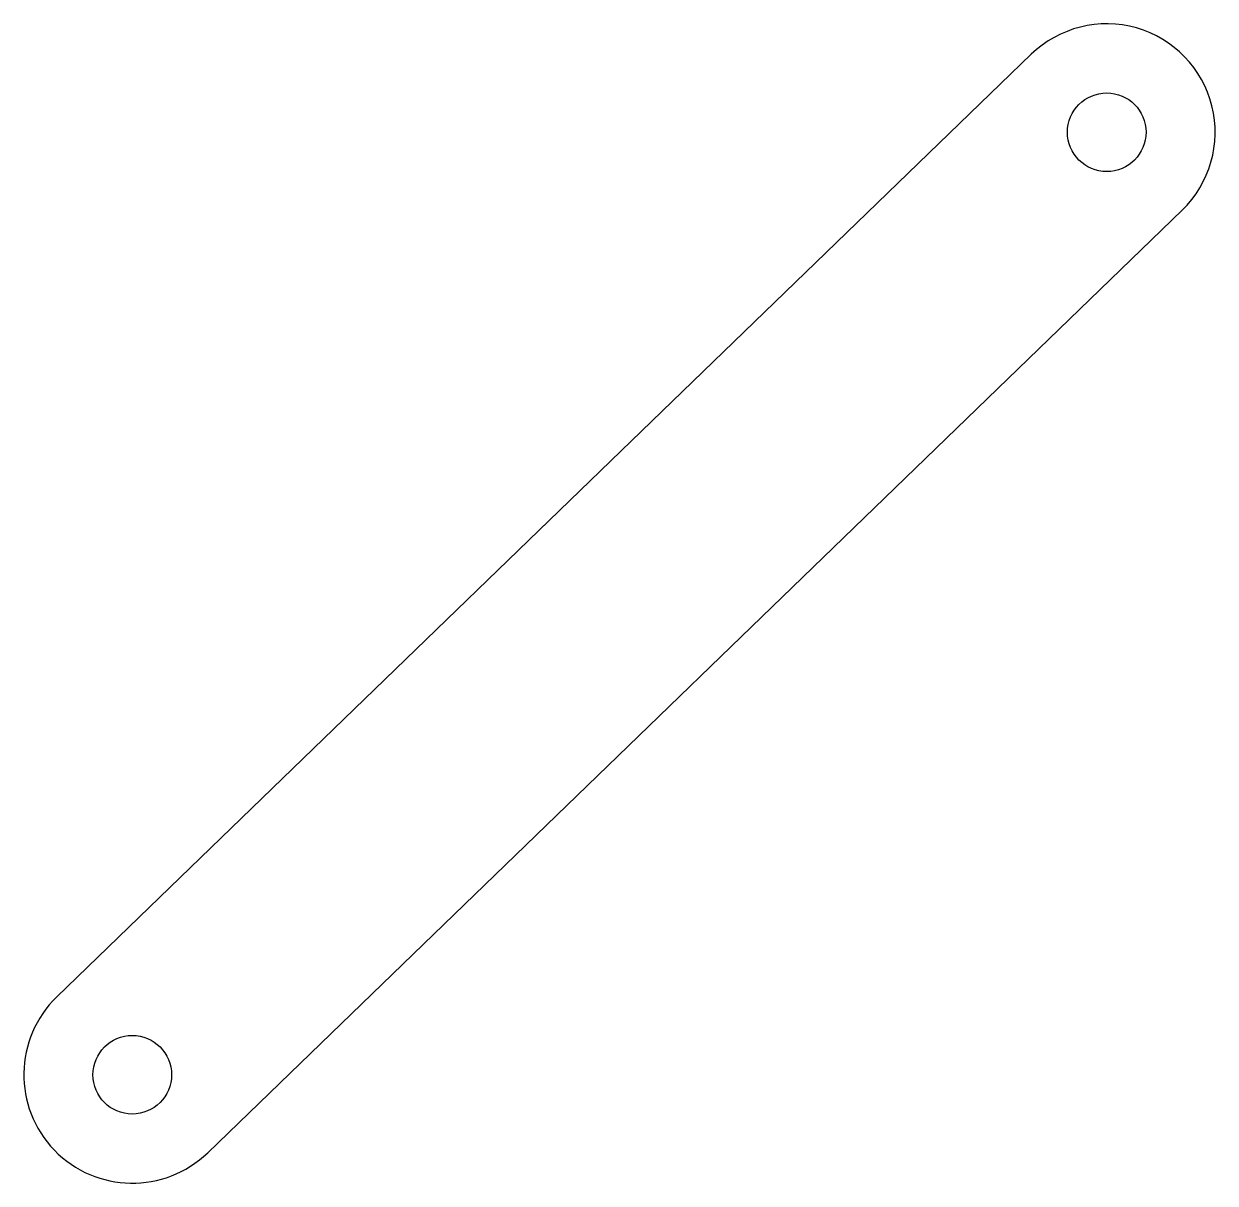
# Model space of a CAD drawing. Extents: x -39.9 to 4, y -46.8 to -4.
import ezdxf

# ---------------------------------------------------------------- set-up
doc = ezdxf.new("R2010")
doc.units = 0
doc.layers.add('Shape2DView043', color=7, linetype='CONTINUOUS')

msp = doc.modelspace()

# ---------------------------------------------------------------- linework, layer by layer
at = {"layer": 'Shape2DView043'}
for p, q in [((-38.7169, -39.8905), (-2.78123, -5.12515)), ((-33.1544, -45.6402), (2.78123, -10.8749))]:
    msp.add_line(p, q, dxfattribs=at)
for centre in [(0, -8), (-35.9357, -42.7653)]:
    msp.add_circle(centre, 1.45, dxfattribs=at)
for centre, start, end in [((0, -8), -45.9483, 134.052), ((-35.9357, -42.7653), 134.052, -45.9483)]:
    msp.add_arc(centre, 4, start, end, dxfattribs=at)

doc.saveas('drawing.dxf')
